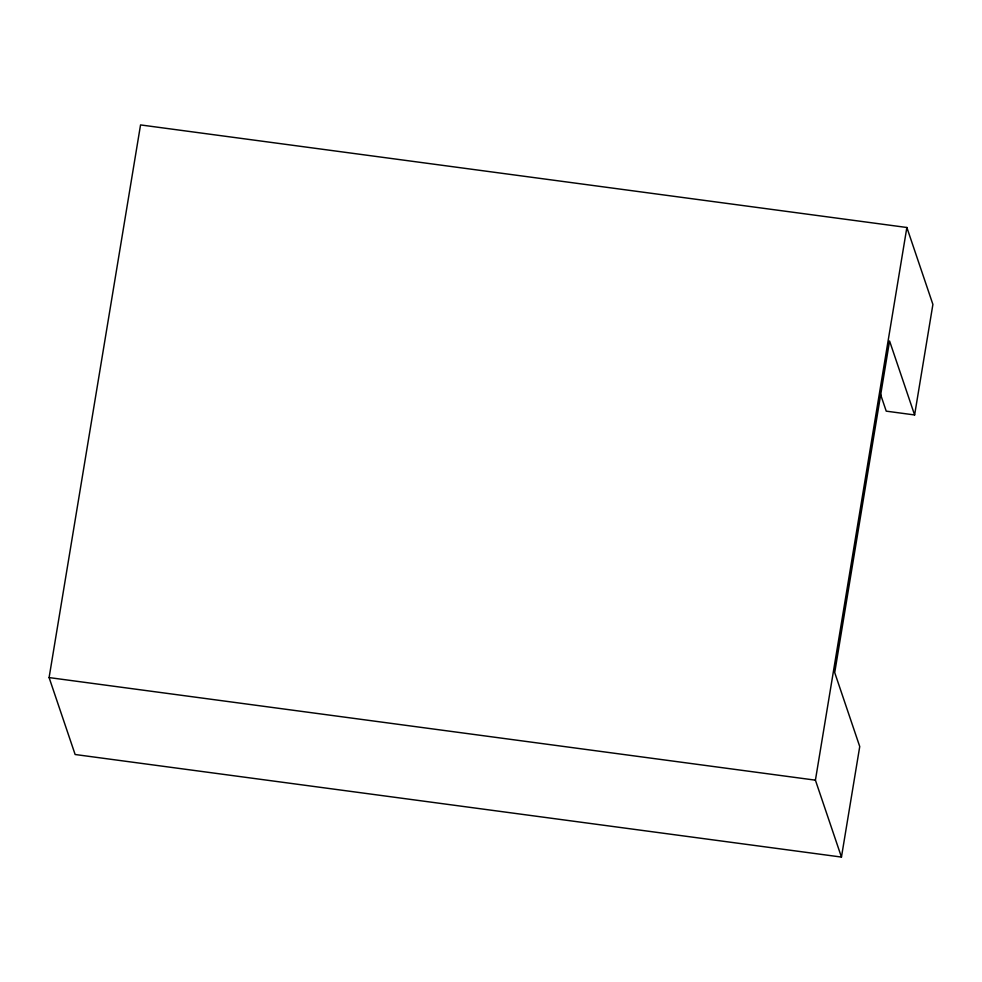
<?xml version="1.0" encoding="UTF-8"?>
<svg xmlns="http://www.w3.org/2000/svg" width="982" height="982" viewBox="0 0 982 982"><rect width="100%" height="100%" fill="white"/><g stroke="black" fill="none" stroke-linecap="round" stroke-linejoin="round"><path stroke-width="1.47" d="M914.61 414.956L889.569 340.987L834.712 672.584L859.741 746.553L841.451 857.077L75.135 754.507L49.1 677.58L140.549 124.923L906.865 227.493L932.9 304.42L914.61 414.956L886.23 411.151L880.338 393.745M841.451 857.077L815.416 780.162L906.865 227.493M49.1 677.58L815.416 780.162"/></g></svg>
